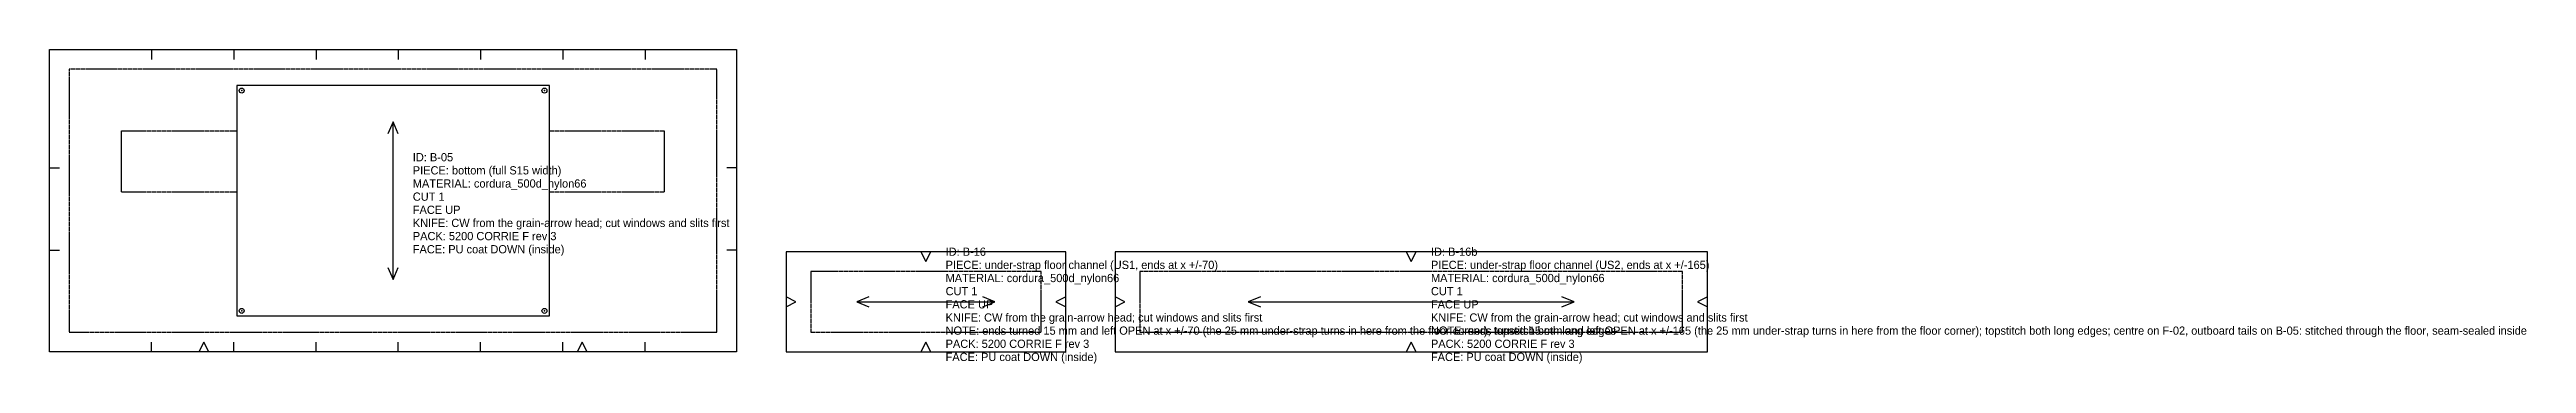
# Model space of a CAD drawing. Header units: millimetres. Extents: x 0 to 1506, y -7 to 184.
import ezdxf

# ---------------------------------------------------------------- set-up
doc = ezdxf.new("R2010")
doc.units = ezdxf.units.MM
doc.linetypes.add('DASHED', pattern=[1.524, 1.27, -0.254])
for name, color, linetype in [('CUT', 7, 'Continuous'), ('DRILL', 4, 'Continuous'), ('GRAIN', 5, 'Continuous'), ('INTERNAL', 6, 'Continuous'), ('NOTCH', 1, 'Continuous'), ('SEW', 3, 'Continuous'), ('TEXT', 2, 'Continuous')]:
    doc.layers.add(name, color=color, linetype=linetype)

# ---------------------------------------------------------------- blocks, each defined once
blk = doc.blocks.new('B-05_0')
at = {"layer": 'CUT'}
blk.add_lwpolyline([(-12, -12), (-12, 172), (405.6, 172), (405.6, -12)], close=True, dxfattribs=at)
at = {"layer": 'DRILL'}
for centre in [(104.8, 147), (288.8, 147), (104.8, 13), (288.8, 13)]:
    blk.add_circle(centre, 1.5, dxfattribs=at)
for p in [(104.8, 147), (288.8, 147), (104.8, 13), (288.8, 13)]:
    blk.add_point(p, dxfattribs=at)
at = {"layer": 'GRAIN'}
for points in [[(199.9, 120.6), (196.8, 128), (193.7, 120.6)], [(196.8, 32), (196.8, 128)], [(193.7, 39.4), (196.8, 32), (199.9, 39.4)]]:
    blk.add_lwpolyline(points, dxfattribs=at)
at = {"layer": 'INTERNAL', "linetype": 'CONTINUOUS'}
blk.add_lwpolyline([(101.8, 10), (291.8, 10), (291.8, 150), (101.8, 150)], close=True, dxfattribs=at)
for points in [[(31.8, 85.5), (31.8, 122.5)], [(361.8, 85.5), (361.8, 122.5)]]:
    blk.add_lwpolyline(points, dxfattribs=at)
at = {"layer": 'NOTCH'}
for points in [[(50, 172), (50, 166)], [(100, 172), (100, 166)], [(150, 172), (150, 166)], [(200, 172), (200, 166)], [(250, 172), (250, 166)], [(300, 172), (300, 166)], [(350, 172), (350, 166)], [(-12, 100), (-6, 100)], [(405.6, 100), (399.6, 100)], [(-12, 50), (-6, 50)], [(405.6, 50), (399.6, 50)], [(50, -12), (50, -6)], [(84.8, -12), (81.8, -6), (78.8, -12)], [(100, -12), (100, -6)], [(150, -12), (150, -6)], [(200, -12), (200, -6)], [(250, -12), (250, -6)], [(300, -12), (300, -6)], [(314.8, -12), (311.8, -6), (308.8, -12)], [(350, -12), (350, -6)]]:
    blk.add_lwpolyline(points, dxfattribs=at)
at = {"layer": 'SEW', "linetype": 'DASHED'}
blk.add_lwpolyline([(0, 0), (393.6, 0), (393.6, 160), (0, 160)], close=True, dxfattribs=at)
for points in [[(31.8, 122.5), (101.8, 122.5)], [(291.8, 122.5), (361.8, 122.5)], [(31.8, 85.5), (101.8, 85.5)], [(291.8, 85.5), (361.8, 85.5)]]:
    blk.add_lwpolyline(points, dxfattribs=at)
at = {"layer": 'TEXT'}
for s, p in [('ID: B-05', (208.8, 104)), ('PIECE: bottom (full S15 width)', (208.8, 96)), ('MATERIAL: cordura_500d_nylon66', (208.8, 88)), ('CUT 1', (208.8, 80)), ('FACE UP', (208.8, 72)), ('KNIFE: CW from the grain-arrow head; cut windows and slits first', (208.8, 64)), ('PACK: 5200 CORRIE F rev 3', (208.8, 56)), ('FACE: PU coat DOWN (inside)', (208.8, 48))]:
    blk.add_text(s, height=5, dxfattribs=at).set_placement(p)
blk = doc.blocks.new('B-16_1')
at = {"layer": 'CUT'}
blk.add_lwpolyline([(-15, 49), (-15, -12), (155, -12), (155, 49)], close=True, dxfattribs=at)
at = {"layer": 'GRAIN'}
for points in [[(35.4, 21.6), (28, 18.5), (35.4, 15.4)], [(28, 18.5), (112, 18.5)], [(104.6, 15.4), (112, 18.5), (104.6, 21.6)]]:
    blk.add_lwpolyline(points, dxfattribs=at)
at = {"layer": 'NOTCH'}
for points in [[(67, 49), (70, 43), (73, 49)], [(-15, 15.5), (-9, 18.5), (-15, 21.5)], [(155, 21.5), (149, 18.5), (155, 15.5)], [(73, -12), (70, -6), (67, -12)]]:
    blk.add_lwpolyline(points, dxfattribs=at)
at = {"layer": 'SEW', "linetype": 'DASHED'}
blk.add_lwpolyline([(0, 0), (140, 0), (140, 37), (0, 37)], close=True, dxfattribs=at)
at = {"layer": 'TEXT'}
for s, p in [('ID: B-16', (82, 46.5)), ('PIECE: under-strap floor channel (US1, ends at x +/-70)', (82, 38.5)), ('MATERIAL: cordura_500d_nylon66', (82, 30.5)), ('CUT 1', (82, 22.5)), ('FACE UP', (82, 14.5)), ('KNIFE: CW from the grain-arrow head; cut windows and slits first', (82, 6.5)), ('NOTE: ends turned 15 mm and left OPEN at x +/-70 (the 25 mm under-strap turns in here from the floor corner); topstitch both long edges', (82, -1.5)), ('PACK: 5200 CORRIE F rev 3', (82, -9.5)), ('FACE: PU coat DOWN (inside)', (82, -17.5))]:
    blk.add_text(s, height=5, dxfattribs=at).set_placement(p)
blk = doc.blocks.new('B-16b_2')
at = {"layer": 'CUT'}
blk.add_lwpolyline([(-15, 49), (-15, -12), (345, -12), (345, 49)], close=True, dxfattribs=at)
at = {"layer": 'GRAIN'}
for points in [[(73.4, 21.6), (66, 18.5), (73.4, 15.4)], [(66, 18.5), (264, 18.5)], [(256.6, 15.4), (264, 18.5), (256.6, 21.6)]]:
    blk.add_lwpolyline(points, dxfattribs=at)
at = {"layer": 'NOTCH'}
for points in [[(162, 49), (165, 43), (168, 49)], [(-15, 15.5), (-9, 18.5), (-15, 21.5)], [(345, 21.5), (339, 18.5), (345, 15.5)], [(168, -12), (165, -6), (162, -12)]]:
    blk.add_lwpolyline(points, dxfattribs=at)
at = {"layer": 'SEW', "linetype": 'DASHED'}
blk.add_lwpolyline([(0, 0), (330, 0), (330, 37), (0, 37)], close=True, dxfattribs=at)
at = {"layer": 'TEXT'}
for s, p in [('ID: B-16b', (177, 46.5)), ('PIECE: under-strap floor channel (US2, ends at x +/-165)', (177, 38.5)), ('MATERIAL: cordura_500d_nylon66', (177, 30.5)), ('CUT 1', (177, 22.5)), ('FACE UP', (177, 14.5)), ('KNIFE: CW from the grain-arrow head; cut windows and slits first', (177, 6.5)), ('NOTE: ends turned 15 mm and left OPEN at x +/-165 (the 25 mm under-strap turns in here from the floor corner); topstitch both long edges; centre on F-02, outboard tails on B-05: stitched through the floor, seam-sealed inside', (177, -1.5)), ('PACK: 5200 CORRIE F rev 3', (177, -9.5)), ('FACE: PU coat DOWN (inside)', (177, -17.5))]:
    blk.add_text(s, height=5, dxfattribs=at).set_placement(p)

msp = doc.modelspace()

# ---------------------------------------------------------------- block references
at = {"layer": 'CUT'}
for name, p in [('B-05_0', (12, 12)), ('B-16_1', (462.64, 12)), ('B-16b_2', (662.64, 12))]:
    msp.add_blockref(name, p, dxfattribs=at)

doc.saveas('drawing.dxf')
